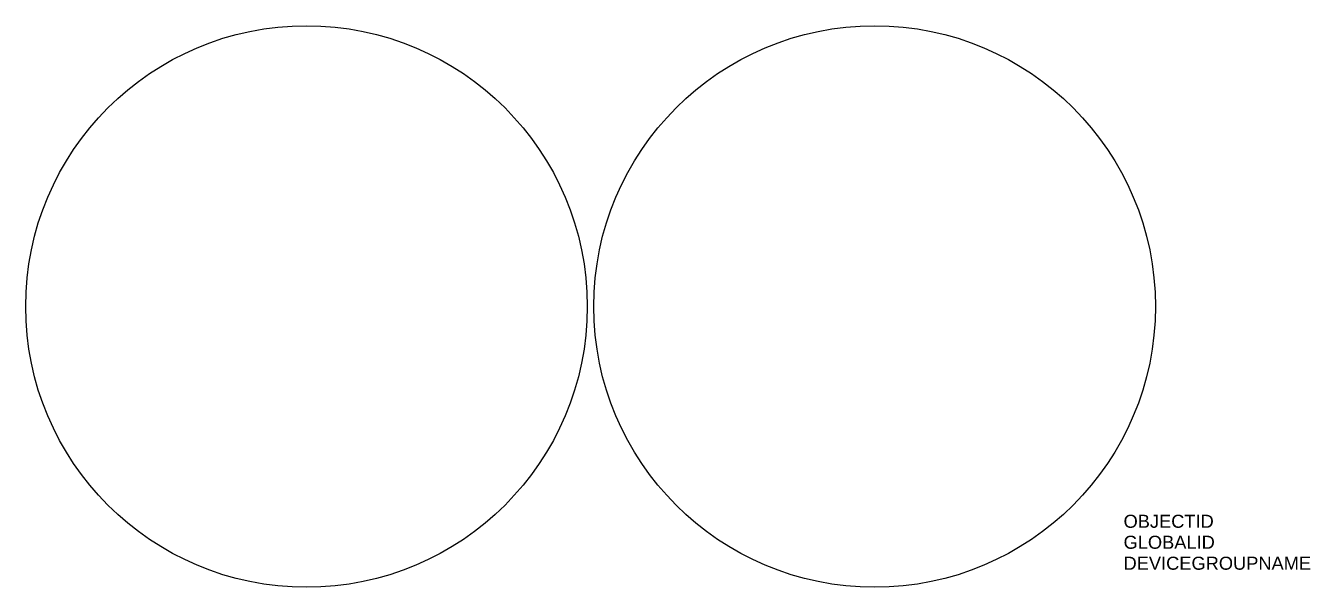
# Model space of a CAD drawing. Header units: feet. Extents: x -0.217 to 0.274, y -0.107 to 0.107.
import ezdxf

# ---------------------------------------------------------------- set-up
doc = ezdxf.new("R2010")
doc.units = ezdxf.units.FT
doc.header["$LTSCALE"] = 50
doc.header["$MEASUREMENT"] = 0
doc.linetypes.add('EESLU', pattern=[2, 1, 1])
doc.styles.get("Standard").update_dxf_attribs({"font": 'arial.ttf'})

msp = doc.modelspace()

# ---------------------------------------------------------------- linework, layer by layer
at = {"color": 0, "linetype": 'ByBlock'}
for centre in [(-0.11, 0), (0.1075, 0)]:
    msp.add_circle(centre, 0.1075, dxfattribs=at)

# ---------------------------------------------------------------- texts
at = {"color": 0, "linetype": 'EESLU', "flags": 1}
for tag, p in [('OBJECTID', (0.20282, -0.08472)), ('GLOBALID', (0.20282, -0.09275)), ('DEVICEGROUPNAME', (0.20282, -0.10078))]:
    msp.add_attdef(tag, p, '', height=0.005, dxfattribs=at)

doc.saveas('drawing.dxf')
